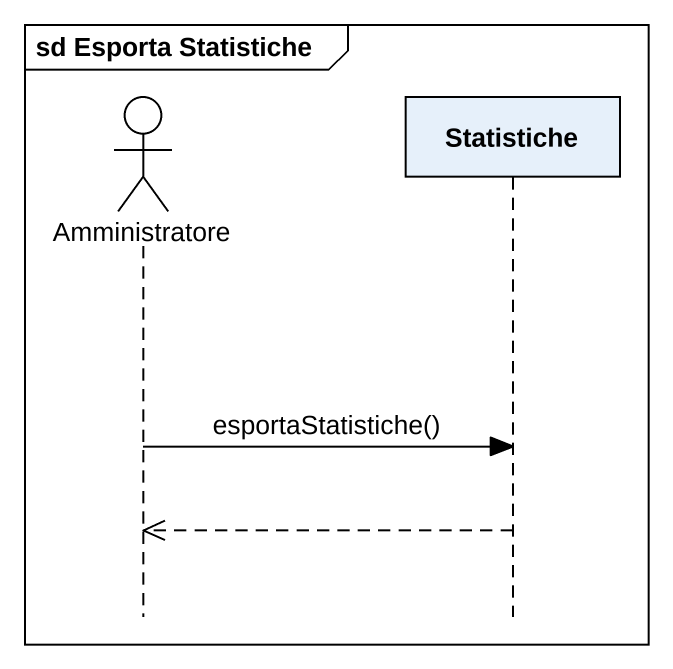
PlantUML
@startuml
mainframe sd Esporta Statistiche
hide footbox
actor Amministratore
participant Statistiche

Amministratore -> Statistiche : esportaStatistiche()
Statistiche -->> Amministratore
@enduml
